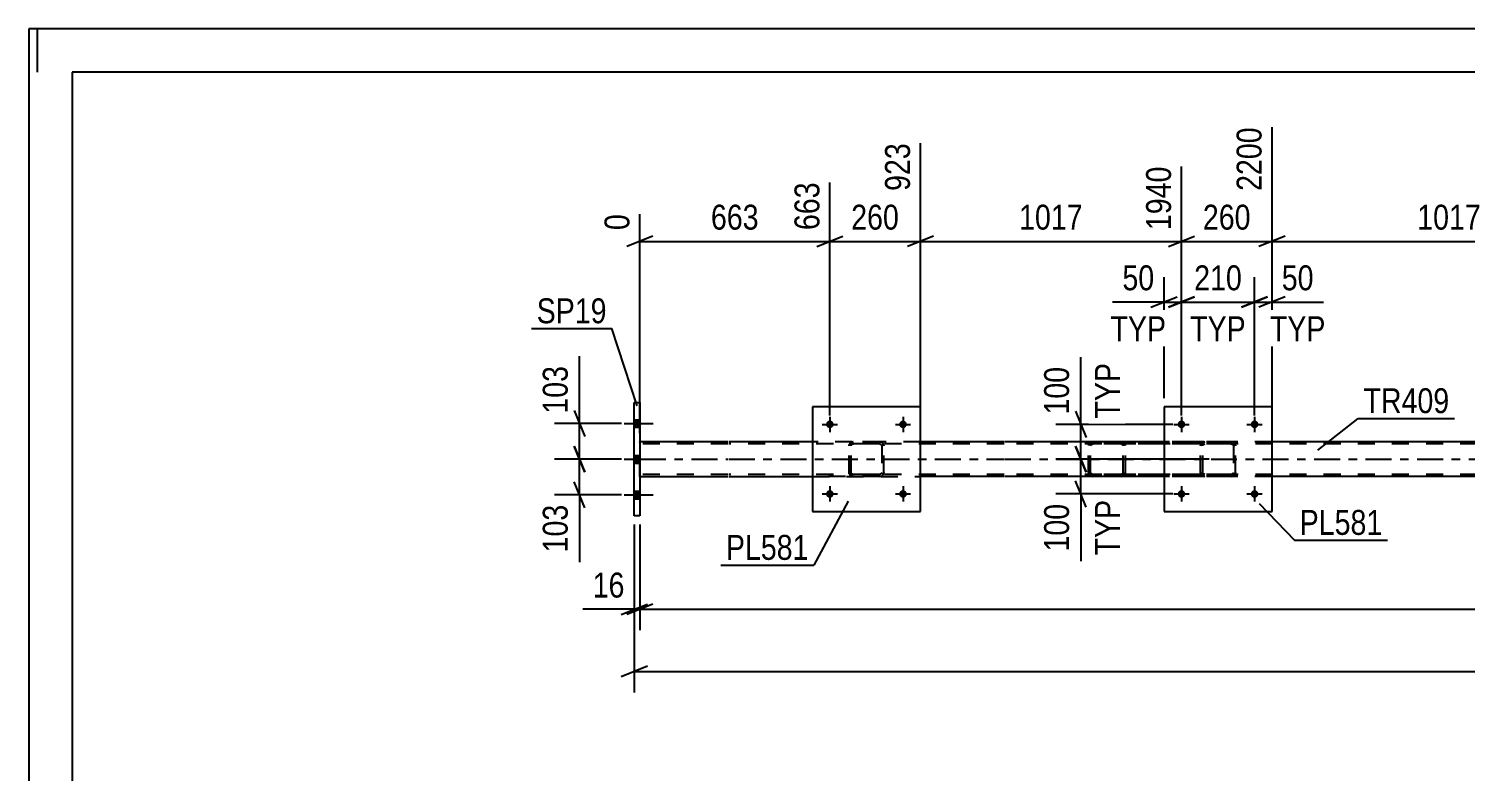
# Model space of a CAD drawing. Header units: millimetres. Extents: x 0 to 841, y 0 to 594.
# Drawn here: x 0 to 165, y 508.7 to 594 of the extents above; entities that cross this region are included whole.
import ezdxf

# ---------------------------------------------------------------- set-up
doc = ezdxf.new("R2010")
doc.units = ezdxf.units.MM
doc.linetypes.add('DXK_LINE_DOT2', pattern=[3.9198, 1.9599, -1.9599])
doc.linetypes.add('DXK_LINE_DOT3', pattern=[5.9187, 2.979, -0.9799, 0.9799, -0.9799])
doc.styles.add('Arial Narrow', font='ARIALN.TTF', dxfattribs={"height": 0.2})

# ---------------------------------------------------------------- blocks, each defined once
blk = doc.blocks.new('Unknown-122573939-1133 - 10963')
at = {"color": 5, "linetype": 'Continuous'}
for p, q in [((841, 594), (0, 594)), ((0, 594), (0, 0)), ((1, 589), (1, 594)), ((836, 589), (5, 589)), ((5, 589), (5, 5))]:
    blk.add_line(p, q, dxfattribs=at)
blk = doc.blocks.new('Bolt-122573939-4973 - 4963')
at = {"linetype": 'Continuous'}
for points in [[(132.83, 540.53, -1), (131.95, 540.53, -1)], [(141.23, 540.53, -1), (140.35, 540.53, -1)]]:
    blk.add_hatch(color=1, dxfattribs=at).paths.add_polyline_path(points)
at = {"color": 1, "linetype": 'Continuous'}
for p, q in [((132.39, 541.41), (132.39, 539.65)), ((140.79, 541.41), (140.79, 539.65)), ((131.51, 540.53), (133.27, 540.53)), ((139.91, 540.53), (141.67, 540.53))]:
    blk.add_line(p, q, dxfattribs=at)
blk = doc.blocks.new('Bolt-122573939-5153 - 4963')
at = {"linetype": 'Continuous'}
for points in [[(70.19, 548.19), (70.19, 549.07), (69.55, 549.07), (69.55, 548.19)], [(70.19, 548.19), (70.19, 549.07), (69.55, 549.07), (69.55, 548.19)], [(70.19, 548.19), (70.19, 549.07), (69.55, 549.07), (69.55, 548.19)], [(70.19, 544.09), (70.19, 544.97), (69.55, 544.97), (69.55, 544.09)], [(70.19, 544.09), (70.19, 544.97), (69.55, 544.97), (69.55, 544.09)], [(70.19, 539.99), (70.19, 540.87), (69.55, 540.87), (69.55, 539.99)], [(70.19, 539.99), (70.19, 540.87), (69.55, 540.87), (69.55, 539.99)], [(70.19, 539.99), (70.19, 540.87), (69.55, 540.87), (69.55, 539.99)]]:
    blk.add_hatch(color=1, dxfattribs=at).paths.add_polyline_path(points)
at = {"color": 1, "linetype": 'Continuous'}
for p, q in [((68.39, 548.63), (71.71, 548.63)), ((68.39, 548.63), (71.71, 548.63)), ((68.39, 548.63), (71.71, 548.63)), ((69.55, 549.07), (70.19, 549.07)), ((69.55, 549.07), (70.19, 549.07)), ((69.55, 549.07), (70.19, 549.07)), ((69.55, 548.19), (70.19, 548.19)), ((69.55, 548.19), (70.19, 548.19)), ((69.55, 548.19), (70.19, 548.19)), ((68.39, 544.53), (71.71, 544.53)), ((68.39, 544.53), (71.71, 544.53)), ((69.55, 544.97), (70.19, 544.97)), ((69.55, 544.97), (70.19, 544.97)), ((69.55, 544.09), (70.19, 544.09)), ((69.55, 544.09), (70.19, 544.09)), ((68.39, 540.43), (71.71, 540.43)), ((68.39, 540.43), (71.71, 540.43)), ((68.39, 540.43), (71.71, 540.43)), ((69.55, 540.87), (70.19, 540.87)), ((69.55, 540.87), (70.19, 540.87)), ((69.55, 540.87), (70.19, 540.87)), ((69.55, 539.99), (70.19, 539.99)), ((69.55, 539.99), (70.19, 539.99)), ((69.55, 539.99), (70.19, 539.99))]:
    blk.add_line(p, q, dxfattribs=at)
blk = doc.blocks.new('Part-122573939-4997 - 4963')
at = {"color": 7, "linetype": 'DXK_LINE_DOT2'}
for p, q in [((134.59, 546.05), (134.62, 546.23)), ((134.62, 546.23), (134.59, 546.05)), ((134.83, 546.05), (134.85, 546.14)), ((134.85, 546.14), (134.9, 546.22)), ((134.88, 546.49), (135.07, 546.53)), ((135.07, 546.53), (134.88, 546.49)), ((134.9, 546.22), (134.98, 546.27)), ((134.98, 546.27), (135.07, 546.29)), ((138.11, 546.53), (135.07, 546.53)), ((138.11, 546.29), (135.07, 546.29)), ((138.11, 546.53), (138.29, 546.49)), ((138.29, 546.49), (138.11, 546.53)), ((138.11, 546.29), (138.2, 546.27)), ((138.2, 546.27), (138.28, 546.22)), ((138.28, 546.22), (138.33, 546.14)), ((138.33, 546.14), (138.35, 546.05)), ((138.55, 546.23), (138.59, 546.05)), ((138.59, 546.05), (138.55, 546.23)), ((134.59, 543.01), (134.59, 546.05)), ((134.83, 543.01), (134.83, 546.05)), ((138.35, 546.05), (138.35, 543.01)), ((138.59, 543.01), (138.59, 546.05)), ((134.62, 542.83), (134.59, 543.01)), ((134.59, 543.01), (134.62, 542.83)), ((134.85, 542.92), (134.83, 543.01)), ((134.9, 542.84), (134.85, 542.92)), ((134.98, 542.79), (134.9, 542.84)), ((138.28, 542.84), (138.2, 542.79)), ((138.33, 542.92), (138.28, 542.84)), ((138.35, 543.01), (138.33, 542.92)), ((138.59, 543.01), (138.55, 542.83)), ((138.55, 542.83), (138.59, 543.01)), ((135.07, 542.53), (134.88, 542.57)), ((134.88, 542.57), (135.07, 542.53)), ((135.07, 542.77), (134.98, 542.79)), ((138.11, 542.77), (135.07, 542.77)), ((138.11, 542.53), (135.07, 542.53)), ((138.2, 542.79), (138.11, 542.77)), ((138.29, 542.57), (138.11, 542.53)), ((138.11, 542.53), (138.29, 542.57))]:
    blk.add_line(p, q, dxfattribs=at)
at = {"color": 7, "linetype": 'DXK_LINE_DOT3'}
blk.add_line((136.59, 544.53), (136.59, 544.53), dxfattribs=at)
at = {"color": 7, "linetype": 'DXK_LINE_DOT2'}
for centre, start, end in [((135.07, 546.05), 112.5, 157.5), ((135.07, 546.05), 112.5, 157.5), ((138.11, 546.05), 22.5, 67.5), ((138.11, 546.05), 22.5, 67.5), ((135.07, 543.01), 202.5, 247.5), ((135.07, 543.01), 202.5, 247.5), ((138.11, 543.01), 292.5, 337.5), ((138.11, 543.01), 292.5, 337.5)]:
    blk.add_arc(centre, 0.48, start, end, dxfattribs=at)
blk = doc.blocks.new('Part-122573939-5002 - 4963')
at = {"color": 2, "linetype": 'Continuous'}
for p, q in [((142.79, 550.53), (130.39, 550.53)), ((130.39, 550.53), (130.39, 538.53)), ((142.79, 538.53), (142.79, 550.53)), ((130.39, 538.53), (142.79, 538.53))]:
    blk.add_line(p, q, dxfattribs=at)
blk = doc.blocks.new('Part-122573939-5003 - 4963')
at = {"color": 7, "linetype": 'DXK_LINE_DOT2'}
for p, q in [((94.21, 546.05), (94.24, 546.23)), ((94.24, 546.23), (94.21, 546.05)), ((94.45, 546.05), (94.46, 546.14)), ((94.46, 546.14), (94.52, 546.22)), ((94.5, 546.49), (94.69, 546.53)), ((94.69, 546.53), (94.5, 546.49)), ((94.52, 546.22), (94.59, 546.27)), ((94.59, 546.27), (94.69, 546.29)), ((97.73, 546.53), (94.69, 546.53)), ((97.73, 546.29), (94.69, 546.29)), ((97.73, 546.53), (97.91, 546.49)), ((97.91, 546.49), (97.73, 546.53)), ((97.73, 546.29), (97.82, 546.27)), ((97.82, 546.27), (97.9, 546.22)), ((97.9, 546.22), (97.95, 546.14)), ((97.95, 546.14), (97.97, 546.05)), ((98.17, 546.23), (98.21, 546.05)), ((98.21, 546.05), (98.17, 546.23)), ((94.21, 543.01), (94.21, 546.05)), ((94.45, 543.01), (94.45, 546.05)), ((97.97, 546.05), (97.97, 543.01)), ((98.21, 543.01), (98.21, 546.05)), ((94.24, 542.83), (94.21, 543.01)), ((94.21, 543.01), (94.24, 542.83)), ((94.46, 542.92), (94.45, 543.01)), ((94.52, 542.84), (94.46, 542.92)), ((94.59, 542.79), (94.52, 542.84)), ((97.9, 542.84), (97.82, 542.79)), ((97.95, 542.92), (97.9, 542.84)), ((97.97, 543.01), (97.95, 542.92)), ((98.21, 543.01), (98.17, 542.83)), ((98.17, 542.83), (98.21, 543.01)), ((94.69, 542.53), (94.5, 542.57)), ((94.5, 542.57), (94.69, 542.53)), ((94.69, 542.77), (94.59, 542.79)), ((97.73, 542.77), (94.69, 542.77)), ((97.73, 542.53), (94.69, 542.53)), ((97.82, 542.79), (97.73, 542.77)), ((97.91, 542.57), (97.73, 542.53)), ((97.73, 542.53), (97.91, 542.57))]:
    blk.add_line(p, q, dxfattribs=at)
at = {"color": 7, "linetype": 'DXK_LINE_DOT3'}
blk.add_line((96.21, 544.53), (96.21, 544.53), dxfattribs=at)
at = {"color": 7, "linetype": 'DXK_LINE_DOT2'}
for centre, start, end in [((94.69, 546.05), 112.5, 157.5), ((94.69, 546.05), 112.5, 157.5), ((97.73, 546.05), 22.5, 67.5), ((97.73, 546.05), 22.5, 67.5), ((94.69, 543.01), 202.5, 247.5), ((94.69, 543.01), 202.5, 247.5), ((97.73, 543.01), 292.5, 337.5), ((97.73, 543.01), 292.5, 337.5)]:
    blk.add_arc(centre, 0.48, start, end, dxfattribs=at)
blk = doc.blocks.new('Part-122573939-5008 - 4963')
at = {"color": 2, "linetype": 'Continuous'}
for p, q in [((102.41, 550.53), (90.01, 550.53)), ((90.01, 550.53), (90.01, 538.53)), ((102.41, 538.53), (102.41, 550.53)), ((90.01, 538.53), (102.41, 538.53))]:
    blk.add_line(p, q, dxfattribs=at)
blk = doc.blocks.new('Bolt-122573939-5014 - 4963')
at = {"linetype": 'Continuous'}
for points in [[(132.83, 548.53, -1), (131.95, 548.53, -1)], [(141.23, 548.53, -1), (140.35, 548.53, -1)]]:
    blk.add_hatch(color=1, dxfattribs=at).paths.add_polyline_path(points)
at = {"color": 1, "linetype": 'Continuous'}
for p, q in [((132.39, 549.41), (132.39, 547.65)), ((140.79, 549.41), (140.79, 547.65)), ((131.51, 548.53), (133.27, 548.53)), ((139.91, 548.53), (141.67, 548.53))]:
    blk.add_line(p, q, dxfattribs=at)
blk = doc.blocks.new('Bolt-122573939-5015 - 4963')
at = {"linetype": 'Continuous'}
for points in [[(92.45, 540.53, -1), (91.57, 540.53, -1)], [(100.85, 540.53, -1), (99.97, 540.53, -1)]]:
    blk.add_hatch(color=1, dxfattribs=at).paths.add_polyline_path(points)
at = {"color": 1, "linetype": 'Continuous'}
for p, q in [((92.01, 541.41), (92.01, 539.65)), ((100.41, 541.41), (100.41, 539.65)), ((91.13, 540.53), (92.89, 540.53)), ((99.53, 540.53), (101.29, 540.53))]:
    blk.add_line(p, q, dxfattribs=at)
blk = doc.blocks.new('Bolt-122573939-5016 - 4963')
at = {"linetype": 'Continuous'}
for points in [[(92.45, 548.53, -1), (91.57, 548.53, -1)], [(100.85, 548.53, -1), (99.97, 548.53, -1)]]:
    blk.add_hatch(color=1, dxfattribs=at).paths.add_polyline_path(points)
at = {"color": 1, "linetype": 'Continuous'}
for p, q in [((92.01, 549.41), (92.01, 547.65)), ((100.41, 549.41), (100.41, 547.65)), ((91.13, 548.53), (92.89, 548.53)), ((99.53, 548.53), (101.29, 548.53))]:
    blk.add_line(p, q, dxfattribs=at)
blk = doc.blocks.new('Part-122573939-5090 - 4963')
at = {"color": 2, "linetype": 'Continuous'}
for p, q in [((69.55, 551.03), (70.19, 551.03)), ((69.55, 538.03), (69.55, 551.03)), ((70.19, 551.03), (70.19, 538.03)), ((70.19, 538.03), (69.55, 538.03))]:
    blk.add_line(p, q, dxfattribs=at)
blk = doc.blocks.new('Part-122573939-5091 - 4963')
at = {"color": 7, "linetype": 'DXK_LINE_DOT2'}
for p, q in [((121.75, 546.24), (121.71, 546.05)), ((121.96, 546.05), (121.98, 546.14)), ((121.98, 546.14), (122.04, 546.22)), ((122.22, 546.53), (122.02, 546.5)), ((122.04, 546.22), (122.12, 546.27)), ((122.12, 546.27), (122.22, 546.29)), ((137.21, 546.53), (122.22, 546.53)), ((137.21, 546.29), (122.22, 546.29)), ((125.65, 546.5), (125.45, 546.53)), ((125.45, 546.29), (125.55, 546.27)), ((125.55, 546.27), (125.63, 546.22)), ((125.63, 546.22), (125.69, 546.14)), ((125.69, 546.14), (125.71, 546.05)), ((125.96, 546.05), (125.92, 546.24)), ((121.71, 543.01), (121.71, 546.05)), ((121.96, 543.01), (121.96, 546.05)), ((125.71, 543.01), (125.71, 546.05)), ((125.96, 543.01), (125.96, 546.05)), ((121.71, 543.01), (121.75, 542.83)), ((121.98, 542.92), (121.96, 543.01)), ((122.04, 542.84), (121.98, 542.92)), ((122.12, 542.79), (122.04, 542.84)), ((125.63, 542.84), (125.55, 542.79)), ((125.69, 542.92), (125.63, 542.84)), ((125.71, 543.01), (125.69, 542.92)), ((125.92, 542.83), (125.96, 543.01)), ((122.02, 542.57), (122.22, 542.53)), ((122.22, 542.77), (122.12, 542.79)), ((137.21, 542.77), (122.22, 542.77)), ((137.21, 542.53), (122.22, 542.53)), ((125.55, 542.79), (125.45, 542.77)), ((125.45, 542.53), (125.65, 542.57))]:
    blk.add_line(p, q, dxfattribs=at)
for centre, start, end in [((122.2, 546.03), 110.7583, 155.68), ((125.47, 546.03), 24.32, 69.2417), ((122.2, 543.03), 204.32, 249.2417), ((125.47, 543.03), 290.7583, 335.68)]:
    blk.add_arc(centre, 0.496, start, end, dxfattribs=at)
blk = doc.blocks.new('Part-122573939-5152 - 4963')
at = {"color": 2, "linetype": 'Continuous'}
for p, q in [((80.31, 546.53), (70.19, 546.53)), ((90.01, 546.53), (80.41, 546.53)), ((112.01, 546.53), (102.41, 546.53)), ((130.39, 546.53), (112.11, 546.53)), ((181.47, 546.53), (142.79, 546.53)), ((70.19, 542.53), (80.31, 542.53)), ((80.41, 542.53), (90.01, 542.53)), ((112.01, 542.53), (102.41, 542.53)), ((130.39, 542.53), (112.11, 542.53)), ((181.47, 542.53), (142.79, 542.53))]:
    blk.add_line(p, q, dxfattribs=at)
at = {"color": 7, "linetype": 'DXK_LINE_DOT2'}
for p, q in [((70.19, 542.53), (70.19, 546.53)), ((80.31, 546.29), (70.19, 546.29)), ((112.01, 546.29), (80.41, 546.29)), ((102.41, 546.53), (90.01, 546.53)), ((766.09, 546.29), (112.11, 546.29)), ((142.79, 546.53), (130.39, 546.53)), ((80.31, 542.77), (70.19, 542.77)), ((112.01, 542.77), (80.41, 542.77)), ((97.73, 542.53), (90.01, 542.53)), ((90.01, 542.53), (102.41, 542.53)), ((766.09, 542.77), (112.11, 542.77)), ((142.79, 542.53), (130.39, 542.53))]:
    blk.add_line(p, q, dxfattribs=at)
at = {"color": 7, "linetype": 'DXK_LINE_DOT3'}
for p, q in [((70.19, 544.53), (80.31, 544.53)), ((80.41, 544.53), (112.01, 544.53)), ((112.11, 544.53), (766.09, 544.53))]:
    blk.add_line(p, q, dxfattribs=at)
blk = doc.blocks.new('StraightDimension-122573939-5688 - 4963')
at = {"color": 7, "linetype": 'Continuous'}
for p, q in [((102.41, 547.53), (102.41, 580.84)), ((132.39, 549.53), (132.39, 578.17)), ((103.91, 570.16), (100.91, 568.96)), ((102.41, 569.56), (132.39, 569.56)), ((130.89, 568.96), (133.89, 570.16))]:
    blk.add_line(p, q, dxfattribs=at)
at = {"color": 0, "linetype": 'Continuous'}
blk.add_wipeout([(131.79, 578.77), (127.59, 578.77), (127.59, 570.26), (131.79, 570.26)], dxfattribs=at)
at = {"color": 0}
blk.add_wipeout([(121.65, 570.31), (121.65, 574.51), (113.14, 574.51), (113.14, 570.31)], dxfattribs=at)
at = {"color": 3, "linetype": 'Continuous', "style": 'Arial Narrow'}
blk.add_text('1940', height=2.863, rotation=90.0002, dxfattribs=at).set_placement((131.19, 570.86))
at = {"color": 3, "style": 'Arial Narrow'}
blk.add_text('1017', height=2.863, dxfattribs=at).set_placement((113.74, 570.91))
blk = doc.blocks.new('StraightDimension-122573939-5204 - 4963')
at = {"color": 7, "linetype": 'Continuous'}
for p, q in [((68.09, 544.53), (60.4, 544.53)), ((62.65, 546.03), (63.85, 543.03)), ((63.25, 540.43), (63.25, 544.53)), ((63.85, 538.93), (62.65, 541.93)), ((68.09, 540.43), (60.4, 540.43))]:
    blk.add_line(p, q, dxfattribs=at)
at = {"color": 0}
blk.add_wipeout([(62.5, 539.91), (58.3, 539.91), (58.3, 533.22), (62.5, 533.22)], dxfattribs=at)
at = {"color": 7, "linetype": 'Continuous'}
blk.add_line((63.25, 540.43), (63.25, 532.7), dxfattribs=at)
blk.add_line((63.25, 540.43), (63.25, 532.7), dxfattribs=at)
at = {"color": 3, "style": 'Arial Narrow'}
blk.add_text('103', height=2.863, rotation=90.0002, dxfattribs=at).set_placement((61.9, 533.82))
blk = doc.blocks.new('StraightDimension-122573939-5214 - 4963')
at = {"color": 7, "linetype": 'Continuous'}
for p, q in [((62.65, 550.13), (63.85, 547.13)), ((68.09, 548.63), (60.4, 548.63)), ((63.25, 544.53), (63.25, 548.63)), ((68.09, 544.53), (60.4, 544.53)), ((63.85, 543.03), (62.65, 546.03))]:
    blk.add_line(p, q, dxfattribs=at)
at = {"color": 0}
blk.add_wipeout([(62.5, 555.84), (58.3, 555.84), (58.3, 549.16), (62.5, 549.16)], dxfattribs=at)
at = {"color": 7, "linetype": 'Continuous'}
blk.add_line((63.25, 548.63), (63.25, 556.37), dxfattribs=at)
blk.add_line((63.25, 548.63), (63.25, 556.37), dxfattribs=at)
at = {"color": 3, "style": 'Arial Narrow'}
blk.add_text('103', height=2.863, rotation=90.0002, dxfattribs=at).set_placement((61.9, 549.76))
blk = doc.blocks.new('StraightDimension-122573939-5652 - 4963')
at = {"color": 7, "linetype": 'Continuous'}
for p, q in [((142.79, 547.53), (142.79, 582.67)), ((183.47, 549.53), (183.47, 578.17)), ((144.29, 570.16), (141.29, 568.96)), ((142.79, 569.56), (183.47, 569.56)), ((181.97, 568.96), (184.97, 570.16))]:
    blk.add_line(p, q, dxfattribs=at)
at = {"color": 0, "linetype": 'Continuous'}
blk.add_wipeout([(182.87, 578.77), (178.67, 578.77), (178.67, 570.26), (182.87, 570.26)], dxfattribs=at)
at = {"color": 0}
blk.add_wipeout([(167.38, 570.31), (167.38, 574.51), (158.87, 574.51), (158.87, 570.31)], dxfattribs=at)
at = {"color": 3, "linetype": 'Continuous', "style": 'Arial Narrow'}
blk.add_text('3217', height=2.863, rotation=90.0002, dxfattribs=at).set_placement((182.27, 570.86))
at = {"color": 3, "style": 'Arial Narrow'}
blk.add_text('1017', height=2.863, dxfattribs=at).set_placement((159.47, 570.91))
blk = doc.blocks.new('StraightDimension-122573939-5670 - 4963')
at = {"color": 7, "linetype": 'Continuous'}
for p, q in [((142.79, 547.53), (142.79, 582.67)), ((132.39, 549.53), (132.39, 578.17)), ((130.89, 568.96), (133.89, 570.16)), ((132.39, 569.56), (142.79, 569.56)), ((144.29, 570.16), (141.29, 568.96))]:
    blk.add_line(p, q, dxfattribs=at)
at = {"color": 0}
blk.add_wipeout([(140.93, 570.31), (140.93, 574.51), (134.25, 574.51), (134.25, 570.31)], dxfattribs=at)
at = {"color": 3, "style": 'Arial Narrow'}
blk.add_text('260', height=2.863, dxfattribs=at).set_placement((134.85, 570.91))
at = {"color": 0, "linetype": 'Continuous'}
blk.add_wipeout([(142.19, 583.27), (137.99, 583.27), (137.99, 574.76), (142.19, 574.76)], dxfattribs=at)
at = {"color": 3, "linetype": 'Continuous', "style": 'Arial Narrow'}
blk.add_text('2200', height=2.863, rotation=90.0002, dxfattribs=at).set_placement((141.59, 575.36))
blk = doc.blocks.new('StraightDimension-122573939-5702 - 4963')
at = {"color": 7, "linetype": 'Continuous'}
for p, q in [((92.01, 549.53), (92.01, 576.34)), ((70.19, 547.53), (70.19, 572.68)), ((71.69, 570.16), (68.69, 568.96)), ((70.19, 569.56), (92.01, 569.56)), ((90.51, 568.96), (93.51, 570.16))]:
    blk.add_line(p, q, dxfattribs=at)
at = {"color": 0, "linetype": 'Continuous'}
for points in [[(91.41, 576.94), (87.21, 576.94), (87.21, 570.26), (91.41, 570.26)], [(69.59, 573.28), (65.39, 573.28), (65.39, 570.26), (69.59, 570.26)]]:
    blk.add_wipeout(points, dxfattribs=at)
at = {"color": 0}
blk.add_wipeout([(84.44, 570.31), (84.44, 574.51), (77.75, 574.51), (77.75, 570.31)], dxfattribs=at)
at = {"color": 3, "linetype": 'Continuous', "style": 'Arial Narrow'}
for s, height, p in [('663', 2.863, (90.81, 570.86)), ('0', 2.86, (68.99, 570.86))]:
    blk.add_text(s, height=height, rotation=90.0002, dxfattribs=at).set_placement(p)
at = {"color": 3, "style": 'Arial Narrow'}
blk.add_text('663', height=2.863, dxfattribs=at).set_placement((78.35, 570.91))
blk = doc.blocks.new('StraightDimension-122573939-5711 - 4963')
at = {"color": 7, "linetype": 'Continuous'}
for p, q in [((102.41, 547.53), (102.41, 580.84)), ((92.01, 549.53), (92.01, 576.34)), ((90.51, 568.96), (93.51, 570.16)), ((92.01, 569.56), (102.41, 569.56)), ((103.91, 570.16), (100.91, 568.96))]:
    blk.add_line(p, q, dxfattribs=at)
at = {"color": 0}
blk.add_wipeout([(100.55, 570.31), (100.55, 574.51), (93.86, 574.51), (93.86, 570.31)], dxfattribs=at)
at = {"color": 3, "style": 'Arial Narrow'}
blk.add_text('260', height=2.863, dxfattribs=at).set_placement((94.46, 570.91))
at = {"color": 0, "linetype": 'Continuous'}
blk.add_wipeout([(101.81, 581.44), (97.61, 581.44), (97.61, 574.76), (101.81, 574.76)], dxfattribs=at)
at = {"color": 3, "linetype": 'Continuous', "style": 'Arial Narrow'}
blk.add_text('923', height=2.863, rotation=90.0002, dxfattribs=at).set_placement((101.21, 575.36))
blk = doc.blocks.new('StraightDimension-122573939-5726 - 4963')
at = {"color": 7, "linetype": 'Continuous'}
for p, q in [((130.39, 551.53), (130.39, 565.44)), ((132.39, 549.53), (132.39, 565.44)), ((128.89, 561.99), (131.89, 563.19)), ((133.89, 563.19), (130.89, 561.99)), ((130.39, 562.59), (132.39, 562.59))]:
    blk.add_line(p, q, dxfattribs=at)
at = {"color": 0}
blk.add_wipeout([(129.86, 563.34), (129.86, 567.54), (125.01, 567.54), (125.01, 563.34)], dxfattribs=at)
at = {"color": 0, "linetype": 'Continuous'}
blk.add_wipeout([(131.23, 557.49), (131.23, 561.69), (123.64, 561.69), (123.64, 557.49)], dxfattribs=at)
at = {"color": 7, "linetype": 'Continuous'}
blk.add_line((130.39, 562.59), (124.48, 562.59), dxfattribs=at)
blk.add_line((130.39, 562.59), (124.48, 562.59), dxfattribs=at)
at = {"color": 3, "style": 'Arial Narrow'}
blk.add_text('50', height=2.863, dxfattribs=at).set_placement((125.61, 563.94))
at = {"color": 3, "linetype": 'Continuous', "style": 'Arial Narrow'}
blk.add_text('TYP', height=2.863, dxfattribs=at).set_placement((124.24, 558.09))
blk = doc.blocks.new('StraightDimension-122573939-5739 - 4963')
at = {"color": 7, "linetype": 'Continuous'}
for p, q in [((132.39, 549.53), (132.39, 565.44)), ((140.79, 549.53), (140.79, 565.44)), ((130.89, 561.99), (133.89, 563.19)), ((142.29, 563.19), (139.29, 561.99)), ((132.39, 562.59), (140.79, 562.59))]:
    blk.add_line(p, q, dxfattribs=at)
at = {"color": 0}
blk.add_wipeout([(139.93, 563.34), (139.93, 567.54), (133.25, 567.54), (133.25, 563.34)], dxfattribs=at)
at = {"color": 0, "linetype": 'Continuous'}
blk.add_wipeout([(140.38, 557.49), (140.38, 561.69), (132.79, 561.69), (132.79, 557.49)], dxfattribs=at)
at = {"color": 3, "style": 'Arial Narrow'}
blk.add_text('210', height=2.863, dxfattribs=at).set_placement((133.85, 563.94))
at = {"color": 3, "linetype": 'Continuous', "style": 'Arial Narrow'}
blk.add_text('TYP', height=2.863, dxfattribs=at).set_placement((133.39, 558.09))
blk = doc.blocks.new('StraightDimension-122573939-5755 - 4963')
at = {"color": 7, "linetype": 'Continuous'}
for p, q in [((140.79, 549.53), (140.79, 565.44)), ((142.79, 551.53), (142.79, 565.44)), ((139.29, 561.99), (142.29, 563.19)), ((144.29, 563.19), (141.29, 561.99)), ((140.79, 562.59), (142.79, 562.59))]:
    blk.add_line(p, q, dxfattribs=at)
at = {"color": 0}
blk.add_wipeout([(148.17, 563.34), (148.17, 567.54), (143.31, 567.54), (143.31, 563.34)], dxfattribs=at)
at = {"color": 0, "linetype": 'Continuous'}
blk.add_wipeout([(149.54, 557.49), (149.54, 561.69), (141.95, 561.69), (141.95, 557.49)], dxfattribs=at)
at = {"color": 7, "linetype": 'Continuous'}
blk.add_line((142.79, 562.59), (148.69, 562.59), dxfattribs=at)
blk.add_line((142.79, 562.59), (148.69, 562.59), dxfattribs=at)
at = {"color": 3, "style": 'Arial Narrow'}
blk.add_text('50', height=2.863, dxfattribs=at).set_placement((143.91, 563.94))
at = {"color": 3, "linetype": 'Continuous', "style": 'Arial Narrow'}
blk.add_text('TYP', height=2.863, dxfattribs=at).set_placement((142.55, 558.09))
blk = doc.blocks.new('StraightDimension-122573939-5769 - 4963')
at = {"color": 7, "linetype": 'Continuous'}
for p, q in [((135.59, 544.53), (117.98, 544.53)), ((120.23, 546.03), (121.43, 543.03)), ((120.83, 540.53), (120.83, 544.53)), ((121.43, 539.03), (120.23, 542.03)), ((131.39, 540.53), (117.98, 540.53))]:
    blk.add_line(p, q, dxfattribs=at)
at = {"color": 0}
blk.add_wipeout([(120.08, 540.01), (115.88, 540.01), (115.88, 533.32), (120.08, 533.32)], dxfattribs=at)
at = {"color": 0, "linetype": 'Continuous'}
blk.add_wipeout([(125.93, 540.46), (121.73, 540.46), (121.73, 532.87), (125.93, 532.87)], dxfattribs=at)
at = {"color": 7, "linetype": 'Continuous'}
blk.add_line((120.83, 540.53), (120.83, 532.8), dxfattribs=at)
blk.add_line((120.83, 540.53), (120.83, 532.8), dxfattribs=at)
at = {"color": 3, "linetype": 'Continuous', "style": 'Arial Narrow'}
blk.add_text('TYP', height=2.863, rotation=90.0002, dxfattribs=at).set_placement((125.33, 533.47))
at = {"color": 3, "style": 'Arial Narrow'}
blk.add_text('100', height=2.863, rotation=90.0002, dxfattribs=at).set_placement((119.48, 533.92))
blk = doc.blocks.new('StraightDimension-122573939-5785 - 4963')
at = {"color": 7, "linetype": 'Continuous'}
for p, q in [((120.23, 550.03), (121.43, 547.03)), ((131.39, 548.53), (117.98, 548.53)), ((120.83, 544.53), (120.83, 548.53)), ((135.59, 544.53), (117.98, 544.53)), ((121.43, 543.03), (120.23, 546.03))]:
    blk.add_line(p, q, dxfattribs=at)
at = {"color": 0, "linetype": 'Continuous'}
blk.add_wipeout([(125.93, 556.19), (121.73, 556.19), (121.73, 548.6), (125.93, 548.6)], dxfattribs=at)
at = {"color": 0}
blk.add_wipeout([(120.08, 555.74), (115.88, 555.74), (115.88, 549.06), (120.08, 549.06)], dxfattribs=at)
at = {"color": 7, "linetype": 'Continuous'}
blk.add_line((120.83, 548.53), (120.83, 556.27), dxfattribs=at)
blk.add_line((120.83, 548.53), (120.83, 556.27), dxfattribs=at)
at = {"color": 3, "style": 'Arial Narrow'}
blk.add_text('100', height=2.863, rotation=90.0002, dxfattribs=at).set_placement((119.48, 549.66))
at = {"color": 3, "linetype": 'Continuous', "style": 'Arial Narrow'}
blk.add_text('TYP', height=2.863, rotation=90.0002, dxfattribs=at).set_placement((125.33, 549.2))
blk = doc.blocks.new('StraightDimension-122573939-5833 - 4963')
at = {"color": 7, "linetype": 'Continuous'}
for p, q in [((69.55, 537.03), (69.55, 517.73)), ((71.05, 520.73), (68.05, 519.53)), ((69.55, 520.13), (766.73, 520.13))]:
    blk.add_line(p, q, dxfattribs=at)
blk = doc.blocks.new('StraightDimension-122573939-9213 - 4963')
at = {"color": 7, "linetype": 'Continuous'}
for p, q in [((70.19, 537.03), (70.19, 524.88)), ((71.69, 527.88), (68.69, 526.68)), ((70.19, 527.28), (766.09, 527.28))]:
    blk.add_line(p, q, dxfattribs=at)
blk = doc.blocks.new('StraightDimension-122573939-9214 - 4963')
at = {"color": 7, "linetype": 'Continuous'}
for p, q in [((69.55, 537.03), (69.55, 524.88)), ((70.19, 537.03), (70.19, 524.88)), ((68.05, 526.68), (71.05, 527.88)), ((71.69, 527.88), (68.69, 526.68)), ((69.55, 527.28), (70.19, 527.28))]:
    blk.add_line(p, q, dxfattribs=at)
at = {"color": 0}
blk.add_wipeout([(69.02, 528.03), (69.02, 532.23), (64.17, 532.23), (64.17, 528.03)], dxfattribs=at)
at = {"color": 7, "linetype": 'Continuous'}
blk.add_line((69.55, 527.28), (63.64, 527.28), dxfattribs=at)
blk.add_line((69.55, 527.28), (63.64, 527.28), dxfattribs=at)
at = {"color": 3, "style": 'Arial Narrow'}
blk.add_text('16', height=2.863, dxfattribs=at).set_placement((64.77, 528.63))
blk = doc.blocks.new('Mark-122573939-4998 - 4963')
at = {"color": 0}
blk.add_wipeout([(155.47, 535.83), (155.47, 538.83), (145.97, 538.83), (145.97, 535.83)], dxfattribs=at)
blk.add_wipeout([(155.47, 535.83), (155.47, 538.83), (145.97, 538.83), (145.97, 535.83)], dxfattribs=at)
at = {"color": 30, "linetype": 'Continuous'}
for p, q in [((141.3, 539.42), (145.37, 535.23)), ((145.37, 535.23), (156.07, 535.23))]:
    blk.add_line(p, q, dxfattribs=at)
at = {"color": 3, "style": 'Arial Narrow'}
blk.add_text('PL581', height=2.863, dxfattribs=at).set_placement((145.97, 535.83))
blk = doc.blocks.new('Mark-122573939-5004 - 4963')
at = {"color": 0}
blk.add_wipeout([(89.58, 532.96), (89.58, 535.96), (80.07, 535.96), (80.07, 532.96)], dxfattribs=at)
blk.add_wipeout([(89.58, 532.96), (89.58, 535.96), (80.07, 535.96), (80.07, 532.96)], dxfattribs=at)
at = {"color": 30, "linetype": 'Continuous'}
for p in [(94.11, 539.7), (79.47, 532.36)]:
    blk.add_line(p, (90.18, 532.36), dxfattribs=at)
at = {"color": 3, "style": 'Arial Narrow'}
blk.add_text('PL581', height=2.863, dxfattribs=at).set_placement((80.07, 532.96))
blk = doc.blocks.new('Mark-122573939-5086 - 4963')
at = {"color": 0}
blk.add_wipeout([(66.38, 560.15), (66.38, 563.15), (58.34, 563.15), (58.34, 560.15)], dxfattribs=at)
blk.add_wipeout([(66.38, 560.15), (66.38, 563.15), (58.34, 563.15), (58.34, 560.15)], dxfattribs=at)
at = {"color": 30, "linetype": 'Continuous'}
for p in [(57.74, 559.55), (69.87, 550.67)]:
    blk.add_line(p, (66.98, 559.55), dxfattribs=at)
at = {"color": 3, "style": 'Arial Narrow'}
blk.add_text('SP19', height=2.863, dxfattribs=at).set_placement((58.34, 560.15))
blk = doc.blocks.new('Mark-122573939-5148 - 4963')
at = {"color": 0}
blk.add_wipeout([(163.16, 549.82), (163.16, 552.82), (153.3, 552.82), (153.3, 549.82)], dxfattribs=at)
blk.add_wipeout([(163.16, 549.82), (163.16, 552.82), (153.3, 552.82), (153.3, 549.82)], dxfattribs=at)
at = {"color": 30, "linetype": 'Continuous'}
for p, q in [((148.05, 545.58), (152.7, 549.22)), ((152.7, 549.22), (163.76, 549.22))]:
    blk.add_line(p, q, dxfattribs=at)
at = {"color": 3, "style": 'Arial Narrow'}
blk.add_text('TR409', height=2.863, dxfattribs=at).set_placement((153.3, 549.82))

msp = doc.modelspace()

# ---------------------------------------------------------------- block references
for name in ['Unknown-122573939-1133 - 10963', 'Part-122573939-5090 - 4963', 'Part-122573939-5008 - 4963', 'Bolt-122573939-5016 - 4963', 'Part-122573939-5002 - 4963', 'Bolt-122573939-5014 - 4963', 'Bolt-122573939-5153 - 4963', 'Part-122573939-5152 - 4963', 'Part-122573939-5003 - 4963', 'Part-122573939-5091 - 4963', 'Part-122573939-4997 - 4963', 'Bolt-122573939-5015 - 4963', 'Bolt-122573939-4973 - 4963']:
    msp.add_blockref(name, (0, 0))

# ---------------------------------------------------------------- next in the draw order: block references
for name in ['StraightDimension-122573939-5652 - 4963', 'StraightDimension-122573939-5688 - 4963', 'StraightDimension-122573939-5204 - 4963', 'StraightDimension-122573939-5769 - 4963']:
    msp.add_blockref(name, (0, 0))

# ---------------------------------------------------------------- next in the draw order: block references
for name in ['StraightDimension-122573939-5670 - 4963', 'StraightDimension-122573939-5214 - 4963', 'StraightDimension-122573939-5833 - 4963']:
    msp.add_blockref(name, (0, 0))

# ---------------------------------------------------------------- next in the draw order: block references
for name in ['StraightDimension-122573939-5702 - 4963', 'StraightDimension-122573939-5726 - 4963', 'StraightDimension-122573939-9213 - 4963']:
    msp.add_blockref(name, (0, 0))

# ---------------------------------------------------------------- next in the draw order: block references
for name in ['StraightDimension-122573939-5711 - 4963', 'StraightDimension-122573939-5739 - 4963', 'Mark-122573939-5086 - 4963', 'Mark-122573939-5004 - 4963', 'Mark-122573939-4998 - 4963', 'StraightDimension-122573939-9214 - 4963']:
    msp.add_blockref(name, (0, 0))

# ---------------------------------------------------------------- next in the draw order: block references
for name in ['StraightDimension-122573939-5755 - 4963', 'StraightDimension-122573939-5785 - 4963']:
    msp.add_blockref(name, (0, 0))

# ---------------------------------------------------------------- next in the draw order: block references
msp.add_blockref('Mark-122573939-5148 - 4963', (0, 0))

doc.saveas('drawing.dxf')
